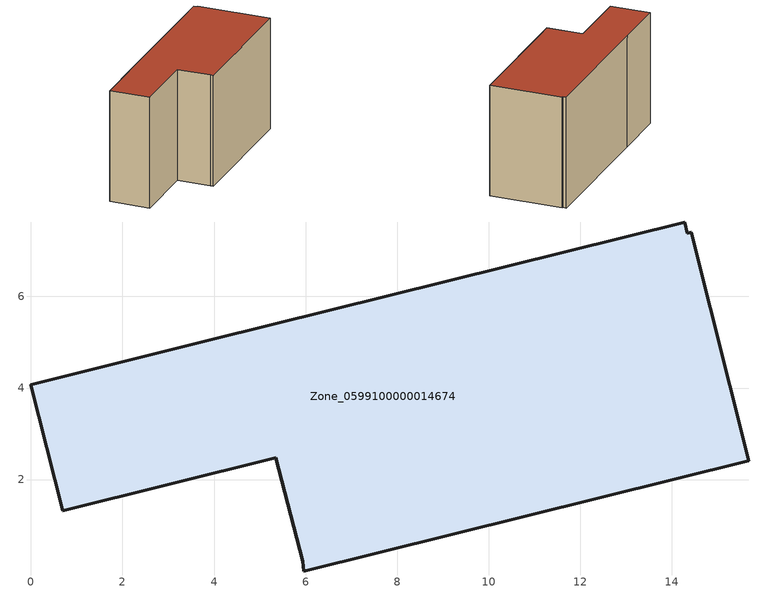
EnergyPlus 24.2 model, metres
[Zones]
Zone_0599100000014674
 floor ground (C_G): 15.68,2.41 5.96,0 5.94,0.21 5.35,2.48 0.69,1.32 0,4.07 3.93,5.06 14.29,7.63 14.35,7.38 14.43,7.4 z0
 wall outside (C_F): 0,4.07 0.69,1.32 5.35,2.48 5.94,0.21 5.96,0 15.68,2.41 14.43,7.4 14.35,7.38 14.29,7.63 3.93,5.06 0,4.07 z0:7.99
 roof outside (C_R): 5.96,0 15.68,2.41 14.43,7.4 14.35,7.38 14.29,7.63 3.93,5.06 0,4.07 0.69,1.32 5.35,2.48 5.94,0.21 z7.99
[BUILDING]
Pand.0599100000014674: North Axis=0; Terrain=City; Loads Convergence Tolerance Value=0.04; Temperature Convergence Tolerance Value=0.4; Solar Distribution=FullExterior; Maximum Number of Warmup Days=25; Minimum Number of Warmup Days=1
[Site:Location]
Rotterdam.The.Hague.AP_ZH_NLD Design_Conditions: Latitude=51.96; Longitude=4.45; Time Zone=1; Elevation=-4.5
[SITE:GROUNDTEMPERATURE:BUILDINGSURFACE]
18, 18, 18, 18, 18, 18, 18, 18, 18, 18, 18, 18
[MATERIAL] Thermal Absorptance=0.9; Solar Absorptance=0.7; Visible Absorptance=0.7
Name | Roughness | Thickness | Conductivity | Density | Specific Heat
G.TC.1975-1991 | MediumSmooth | 0.15 | 0.288461 | 540 | 1210
F.TC.1975-1991 | Rough | 0.3 | 0.230769 | 1920 | 840
R.TC.1975-1991 | MediumRough | 0.2 | 0.153846 | 1500 | 1000
[CONSTRUCTION]
C_G: G.TC.1975-1991
C_F: F.TC.1975-1991
C_R: R.TC.1975-1991
[ZONE]
Zone_0599100000014674: Type=1; Multiplier=1; Ceiling Height=Autocalculate; Volume=Autocalculate; Floor Area=autocalculate; Part of Total Floor Area=Yes
[ZONEINFILTRATION:DESIGNFLOWRATE]
Infil_Zone_0599100000014674: Zone or ZoneList or Space or SpaceList=Zone_0599100000014674; Schedule=AlwaysOn; Design Flow Rate Calculation Method=Flow/Area; Flow Rate per Floor Area=0.003; Constant Term Coefficient=1; Temperature Term Coefficient=0; Velocity Term Coefficient=0; Velocity Squared Term Coefficient=0
[HVACTEMPLATE:ZONE:IDEALLOADSAIRSYSTEM]
Zone_0599100000014674: Maximum Heating Supply Air Temperature=50; Minimum Cooling Supply Air Temperature=13; Maximum Heating Supply Air Humidity Ratio=0.0156; Minimum Cooling Supply Air Humidity Ratio=0.0077; Heating Limit=NoLimit; Cooling Limit=NoLimit; Dehumidification Control Type=ConstantSensibleHeatRatio; Cooling Sensible Heat Ratio=0.7; Dehumidification Setpoint=60; Humidification Control Type=None; Humidification Setpoint=30; Outdoor Air Method=None; Outdoor Air Flow Rate per Person=0.00944; Outdoor Air Flow Rate per Zone Floor Area=0; Outdoor Air Flow Rate per Zone=0; Demand Controlled Ventilation Type=None; Outdoor Air Economizer Type=NoEconomizer; Heat Recovery Type=None; Sensible Heat Recovery Effectiveness=0.7; Latent Heat Recovery Effectiveness=0.65
[ZONECONTROL:THERMOSTAT]
ThermostatControl_Zone_0599100000014674: Zone or ZoneList=Zone_0599100000014674; Control Type Schedule=DualSetpointControlType; Control 1=Thermostat_Zone_0599100000014674; Temperature Difference Between Cutout And Setpoint=0
[THERMOSTATSETPOINT:DUALSETPOINT]
Thermostat_Zone_0599100000014674: Heating Setpoint Temperature Schedule=HeatingSetpoint_Zone_0599100000014674; Cooling Setpoint Temperature Schedule=CoolingSetpoint_Zone_0599100000014674
[SCHEDULE:COMPACT]
HeatingSetpoint_Zone_0599100000014674: Through: 12/31, For: AllDays, Until: 24:00, 21
CoolingSetpoint_Zone_0599100000014674: Through: 12/31, For: AllDays, Until: 24:00, 24
DualSetpointControlType: Through: 12/31, For: AllDays, Until: 24:00, 4
AlwaysOn: Through: 12/31, For: AllDays, Until: 24:00, 1
